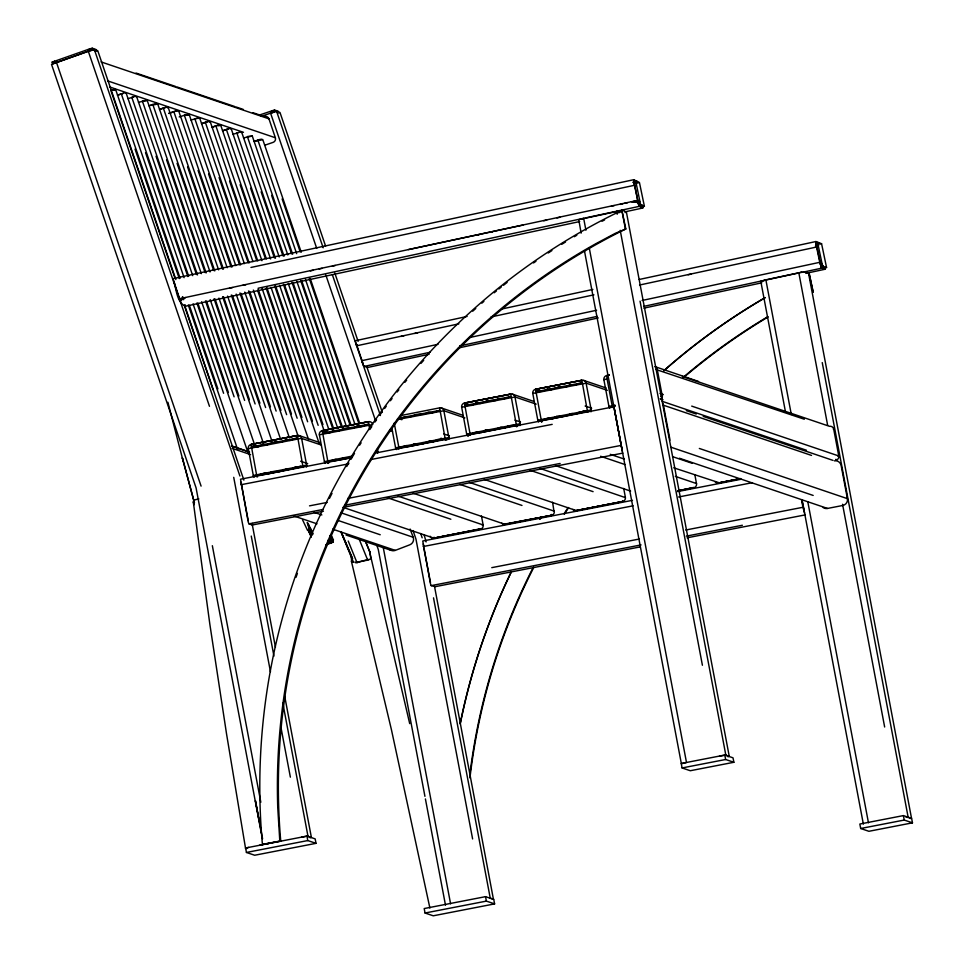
<?xml version="1.0" encoding="UTF-8"?>
<svg xmlns="http://www.w3.org/2000/svg" width="964" height="964" viewBox="0 0 964 964"><rect width="100%" height="100%" fill="white"/><g stroke="black" fill="none" stroke-linecap="round" stroke-linejoin="round"><path stroke-width="1.45" d="M480.361 528.802L434.029 538.189A3.639 3.615 -71.3 0 1 431.318 537.635M505.257 523.982L551.468 515.33L551.456 514.463M607.308 390.348L586.1 383.154A3.639 3.615 -71.3 0 0 581.87 380.274L587.618 412.291M484.362 479.421L576.291 510.595L622.587 501.533L622.575 500.665M693.743 487.41L677.945 490.869M718.626 482.578L673.716 467.805M835.896 460.238L835.957 459.274M331.242 536.165L333.327 542.057L331.098 541.31L330.544 539.189L329.314 539.635M815.568 247.23L815.954 241.53L819.629 243.073M805.796 273.378L824.931 269.269L824.991 267.727M579.713 221.551L185.413 306.239C175.858 301.768 176.569 287.706 173.026 278.656L633.685 179.714L634.252 183.305M351.956 457.587L240.518 479.204L248.218 522.018L248.953 523.838L252.351 524.982L252.448 523.452M423.304 543.865L423.558 546.612M632.48 500.328L422.762 541.009L430.462 583.81L431.197 585.63L434.74 586.449M614.466 409.628L621.816 448.537M254.122 477.156A3.639 3.615 -71.3 0 1 253.303 475.469L248.278 448.634L301.383 438.331L321.398 445.055M325.254 463.359A3.639 3.615 -71.3 0 1 324.434 461.672L319.397 434.836L372.719 424.546A3.639 3.615 -71.3 0 0 368.489 421.666L322.253 430.631L328.206 463.419M468.203 436.391A3.639 3.615 -71.3 0 1 466.684 434.077L461.66 407.242A3.639 3.615 -71.3 0 1 464.515 403.036L510.739 394.071A3.639 3.615 -71.3 0 1 514.969 396.951L536.189 404.145M538.623 421.967A3.639 3.615 -71.3 0 1 537.816 420.28L532.779 393.445A3.639 3.615 -71.3 0 1 535.635 389.239L581.87 380.274L535.562 389.336L541.587 422.027M609.754 408.17A3.639 3.615 -71.3 0 1 608.935 406.483L603.886 379.708L607.067 378.888L606.693 375.538L609.332 374.948M696.502 483.627L694.839 474.649M682.416 376.454L829.486 426.317A3.639 3.615 -71.3 0 1 833.715 429.197L833.426 429.354M351.45 555.035A3.639 1.82 -14.1 0 0 351.233 555.77L351.607 561.855L353.39 562.241L353.74 561.53M365.416 541.093L369.899 552.119L370.779 558.252A3.675 1.844 -14.1 0 1 367.706 560.132L355.041 562.494L357.005 562.663L368.2 559.385M248.76 452.526L247.435 452.056M306.516 466.998A3.639 3.615 -71.3 0 0 306.648 465.118L301.599 438.343A3.639 3.615 -71.3 0 0 297.358 435.463L303.118 467.492M368.489 421.666L369.646 429.57M464.853 417.87L443.85 410.748A3.639 3.615 -71.3 0 0 439.62 407.868L445.368 439.885M510.739 394.071L516.692 426.847M412.713 493.05L505.16 524.392L551.468 515.33L505.232 524.308A3.639 3.615 -71.3 0 1 501.738 523.211M572.869 509.414A3.639 3.615 -71.3 0 0 576.291 510.595L622.587 501.533A3.639 3.615 -71.3 0 0 625.395 497.364L623.708 488.447M261.328 833.221L196.066 487.832L51.526 64.371L88.278 51.2C89.712 49.55 99.316 48.839 96.545 51.345M316.734 248.387L270.523 112.993C271.969 111.342 281.56 110.643 278.789 113.137M174.797 277.596L110.8 90.242L115.656 89.58L114.897 90.014M126.043 93.267L124.718 92.785L117.451 95.135M136.551 96.834L135.225 96.352L131.815 97.364L192.716 275.656M201.319 273.656L142.323 100.931L147.167 100.256L146.42 100.702M148.974 105.823C150.191 105.486 158.012 102.136 156.927 104.257M159.47 109.378C160.687 109.053 168.519 105.703 167.423 107.823M177.93 111.378C178.762 109.137 170.025 113.174 168.7 113.391M235.734 265.63L184.341 115.174L189.197 114.511L187.353 115.379M244.326 263.606L194.849 118.741L199.693 118.066L198.946 118.512M201.5 123.633C202.717 123.296 210.538 119.946 209.453 122.067M212.008 127.188C213.225 126.862 221.045 123.513 219.961 125.633M231.107 128.887L229.781 128.417L222.503 130.755M241.615 132.454L240.289 131.972L236.867 132.984L279.211 256.954M287.814 254.954L247.374 136.551L252.231 135.876L251.471 136.322M254.026 141.443C255.243 141.118 263.064 137.768 261.979 139.876M581.449 219.274L583.979 218.527M617.189 214.261L616.635 211.309L622.901 210.369L626.395 212.02L625.166 212.586M763.621 280.632L765.139 280.15M800.168 272.643C801.156 271.161 810.664 271.896 807.205 273.318M284.657 696.008L311.372 837.355L310.119 837.824M493.435 899.304L434.499 586.281M626.395 212.02L729.242 756.294L727.989 756.764M808.447 272.8L911.486 818.099L910.233 818.557M198.885 498.966L196.222 499.485A3.639 2.145 -7.1 0 0 193.342 502.232L209.851 624.286L226.564 734.038L245.519 848.212L248.712 847.392M180.015 300.864L185.437 297.563M330.965 534.646L333.411 539.985L330.447 541.322L331.026 543.045L325.892 544.829M327.881 542.214L333.279 540.322L330.519 539.587L331.242 539.238L333.411 539.985M625.829 228.974L615.406 233.264L595.86 243.699A618.936 615.442 -71.3 0 0 277.765 807.916L279.801 841.066L280.753 841.15A618.478 614.996 -71.3 0 1 625.829 228.974L621.876 210.357A636.674 633.083 -71.3 0 0 262.425 844.464L280.753 841.15M95.291 50.755L92.809 49.923L89.965 50.718L52.731 63.841L52.152 62.118L89.375 48.995L92.219 48.2L95.942 49.465M331.026 543.045L333.327 542.057M54.864 63.07L55.731 62.72M180.666 301.599L179.991 299.973L184.582 298.129M388.962 548.878A5.82 5.784 -71.3 0 0 395.288 550.384L409.845 544.793A5.82 5.784 -71.3 0 0 413.207 537.285L410.098 529.043M330.278 541.274L331.05 540.973M461.66 407.242L514.969 396.951L520.03 423.726A3.639 3.615 -71.3 0 1 519.897 425.606M532.779 393.445L586.1 383.154L591.161 409.929A3.639 3.615 -71.3 0 1 591.016 411.809M553.975 511.318L552.589 502.244M625.106 497.52L539.961 468.396M259.051 115.162L274.463 109.992L278.198 111.258M261.027 116.391L275.053 111.716L274.463 109.992M327.712 542.166L331.724 540.937M118.909 94.749L123.38 93.339M127.959 98.69L133.261 97.039M138.467 102.256L145.456 100.846M150.432 105.438L155.963 104.413M159.65 109.45L165.398 107.594M168.869 113.451L175.906 111.149M179.196 116.945L185.787 114.849L187.474 115.102M190.993 120.066L196.921 118.283M201.669 123.693L207.429 121.838M212.176 127.26L217.298 125.525L218.997 125.79M222.684 130.815L228.432 128.959M233.011 134.321L238.313 132.658M243.518 137.876L250.507 136.466M255.484 141.057L261.015 140.033M265.016 145.142L273.089 142.371A3.639 3.615 -71.3 0 0 275.355 137.744L268.956 118.837A3.639 3.615 -71.3 0 0 264.365 116.572M614.827 405.784L612.321 406.591L612.514 407.471M327.893 540.455L328.748 540.189M110.981 90.303L113.933 90.158M271.848 112.752L273.848 112.246M328.266 542.105L331.098 541.31M482.362 525.247L483.145 524.958L481.458 516.041M837.993 456.261L838.776 455.972L833.715 429.197M90.592 50.658L91.592 50.453M678.234 490.821L693.719 487.736L677.837 490.688M399.277 418.027L439.765 410.399L432.221 412.809L428.137 412.194L424.509 414.303L416.581 414.448L409.11 417.292L405.025 416.689L401.398 418.786L397.469 419.075M740.448 478.578L718.614 482.916L740.304 478.578M766.163 279.934L760.777 281.235L785.395 411.471M644.398 206.296L642.626 206.682L638.783 204.874L634.095 183.594L633.83 181.063L635.601 180.678L640.554 204.488L644.398 206.296L639.433 182.485L633.685 179.714L638.469 204.501L639.24 206.368L642.747 208.019L642.831 206.549M632.782 182.317L637.204 181.365L637.975 183.232M634.095 183.594L635.866 183.22M250.965 267.45L634.577 185.269M179.352 298.792L637.457 200.404L638.65 203.525L639.24 206.368L258.087 288.236M174.098 282.127L179.666 298.924L184.064 297.984M229.577 288.2L232.517 287.573M242.795 285.368L245.832 284.766M310.348 270.896L313.276 270.233M319.156 269.004L322.084 268.341M332.363 266.16L335.303 265.498M476.252 235.228L479.192 234.626M489.471 232.396L492.411 231.794M543.768 220.78L546.733 220.093M556.951 217.936L559.939 217.262M611.188 206.296L614.273 205.585M619.985 204.404L622.913 203.778M624.552 203.38L627.48 202.753M633.36 201.488L637.758 200.548M637.939 202.066L639.71 201.693M638.783 204.874L640.554 204.488M585.413 218.213L615.502 211.755M625.106 211.815L642.747 208.019L642.157 205.175M467.142 316.433L355.33 340.75L356.596 345.811L458.864 323.844M501.593 309.034L592.86 289.441M639.216 279.476L815.954 241.53M816.086 242.892L817.858 242.518L821.569 243.687L826.558 267.51L824.786 267.896L821.087 266.715L816.086 242.892L818.557 243.675M819.798 244.073L821.569 243.687M816.375 245.471L818.147 245.097L817.858 242.518M491.11 316.927L593.932 294.839M639.566 285.031L816.556 247.025L816.159 244.952M400.976 336.436L403.904 335.809M414.737 333.484L417.629 332.857M688.115 274.764L691.007 274.15M438.03 344.305L361.681 360.705L363.681 365.995L367.525 367.501L429.101 354.27M468.866 337.677L596.596 310.251M642.108 300.479L819.774 262.316L821.545 268.197L824.931 269.269M820.256 263.967L822.027 263.582L822.858 266.341L826.558 267.51M821.087 266.715L822.858 266.341M800.951 272.342L765.874 279.837L791.311 414.484M364.151 366.428L430.33 352.209M459.744 345.895L597.246 316.361M643.591 306.407L799.108 272.86M803.892 271.981L821.545 268.197M458.418 347.98L598.283 317.939M643.904 308.143L761.885 282.801M408.411 249.592L522.946 225.082M266.57 843.946L268.619 843.524M609.284 375.008L606.693 375.538A3.639 3.615 -71.3 0 0 603.886 379.708M330.519 539.587L331.616 539.37L329.893 535.635M262.425 844.464L279.801 841.066M297.358 435.463L251.134 444.428A3.639 3.615 -71.3 0 0 248.254 448.694M439.62 407.868L400.53 415.604M397.542 419.533L443.85 410.748L448.911 437.523A3.639 3.615 -71.3 0 1 448.766 439.403M351.884 456.153L324.458 461.611L328.676 463.106M614.984 405.109L608.935 406.483L611.766 407.435M375.02 453.116L613.923 406.772L622.358 451.393M241.012 484.723L348.667 463.841M370.791 459.551L552.191 424.365M309.516 505.847L327.218 502.413M347.859 498.412L620.696 445.488M248.953 523.838L322.759 509.51M344.473 505.305L560.12 463.467M252.351 524.982L323.434 511.197M343.533 507.293L622.865 453.116M740.509 478.734L718.542 483A3.639 3.615 -71.3 0 1 715.119 481.807M677.499 491.592L741.183 479.241M423.256 546.516L633.119 505.811M678.596 496.99L752.39 482.675M491.773 567.651L639.397 539.009M685.717 530.019L802.952 507.281L804.615 513.197M823.16 507.546A5.82 5.784 -71.3 0 0 827.498 508.438L842.789 505.473A5.82 5.784 -71.3 0 0 847.404 498.653L841.126 465.455A5.82 5.784 -71.3 0 0 834.354 460.852M431.197 585.63L641.06 544.913M686.332 536.141L742.376 525.26M434.595 586.787L640.12 546.913M687.079 537.804L805.109 514.909M306.938 836.089L245.591 847.995L246.435 852.453L254.665 855.249L316.011 843.343L315.168 838.885L306.938 836.089L307.781 840.56L316.011 843.343M724.808 755.029L681.247 763.488L682.09 767.947L690.308 770.73L733.869 762.283L733.026 757.825L724.808 755.029L725.651 759.499L733.869 762.283M246.435 852.453L307.781 840.56M682.09 767.947L725.651 759.499M485.543 896.653L424.196 908.546L425.04 913.016L433.258 915.8L494.604 903.895L493.761 899.436L485.543 896.653L486.386 901.111L494.604 903.895M903.401 815.592L859.84 824.039L860.683 828.498L868.901 831.293L912.474 822.834L911.631 818.376L903.401 815.592L904.244 820.051L912.474 822.834M425.04 913.016L486.386 901.111M860.683 828.498L904.244 820.051M616.936 211.453L620.069 210.983M581.798 380.358L535.562 389.336L539.876 390.685M576.364 510.51L622.587 501.533M719.566 756.053L725.832 755.149L729.242 756.294M301.696 837.114L305.889 836.391M259.376 845.32L262.895 844.765M615.237 406.145L612.321 406.591L607.067 378.888M375.683 451.562L377.78 451.321A3.639 3.615 -71.3 0 1 377.635 453.201M801.205 272.463L801.928 272.354M655.93 369.465L804.301 419.232M660.991 396.24L662.28 396.132L657.231 369.357A3.639 3.615 -71.3 0 0 654.869 366.609L698.526 381.443M906.003 817.123L911.486 818.099M236.927 448.489L238.361 448.826M632.962 201.825L637.999 201.597M307.359 836.21L311.372 837.355M489.604 898.002L493.616 899.147M591.161 409.929L537.84 420.22L542.057 421.714M520.03 423.726L466.684 434.077L469.516 435.029M448.911 437.523L395.589 447.814L391.77 427.787M306.648 465.118L253.303 475.469L257.557 476.903M631.42 201.789L637.939 202.512M818.798 245.085L816.544 244.374L816.857 247.121M823.208 266.064L820.954 265.353L820.063 262.413M136.045 73.059L175.532 86.447M176.942 86.929L234.758 106.534M236.168 107.004L243.217 109.402M252.978 112.716L262.955 116.09M101.148 61.937L268.956 118.837M52.152 62.118L54.635 62.961M107.546 80.843L275.355 137.744M109.51 86.905L243.47 132.321M659.991 393.493L663.328 394.625M691.706 406.109L838.776 455.972A3.639 3.615 -71.3 0 1 835.896 460.238M660.171 398.795L662.991 399.747M662.208 401.337L806.482 450.26M686.284 410.64L696.261 414.026M703.214 416.388L832.944 460.37M662.654 403.181A5.82 5.784 -71.3 0 1 663.449 405.217L811.507 455.418M585.136 406.025L591.667 408.242M699.334 448.453L847.404 498.653M583.184 410.604L587.63 412.11M670.751 447.139L813.17 495.436M679.427 458.237L827.498 508.438M672.631 456.671L692.068 463.262M471.577 405.434L464.443 403.133L470.263 435.065M514.933 420.135L520.536 422.039M610.26 454.321L624.407 459.117M675.318 476.373L696.526 483.567A3.639 3.615 -71.3 0 1 693.646 487.832M513.667 424.943L517.656 426.293M600.584 456.273L625.009 464.552M555.493 465.624L630.601 491.098M398.988 418.738L401.868 419.714M443.814 433.933L449.417 435.836M440.934 438.198L446.79 440.187M530.067 470.275L593.101 491.652M389.528 430.245L392.517 431.257M398.385 448.826L395.565 447.874A3.639 3.615 -71.3 0 0 396.373 449.561M327.917 432.547L322.253 430.631A3.639 3.615 -71.3 0 0 319.373 434.897M469.42 482.398L554.276 511.161A3.639 3.615 -71.3 0 1 551.396 515.427M459.756 484.35L521.982 505.449M258.207 446.826L251.134 444.428L297.298 435.547L251.062 444.524L256.882 476.457M300.623 461.214L307.697 463.612M397.698 495.99L483.145 524.958A3.639 3.615 -71.3 0 1 480.265 529.224M300.081 466.263L303.118 467.299M387.215 497.665L450.851 519.247M232.131 448.344L250.616 454.61M342.991 507.317L434.029 538.189L434.089 537.237M340.714 512.703L413.207 537.285M313.951 512.282L321.856 514.957M337.521 520.271L380.226 534.755M294.201 516.102L316.987 523.826M332.64 529.14L395.288 550.384M245.519 848.212L246.639 848.585M583.738 380.406L606.272 388.058M512.607 394.204L533.743 401.386M441.488 408.001L462.612 415.183M299.238 435.595L320.361 442.777M231.77 446.031L248.579 451.755M231.637 445.995L249.604 452.116M346.04 535.008L390.854 550.263M633.83 181.063L636.385 182.268M634.288 182.558L636.626 183.666M638.65 203.525L640.988 204.633M356.017 343.762L357.584 345.594M312.481 534.574L309.601 530.453L307.251 522.464L312.806 534.249M804.072 510.342L801.879 500.159M312.457 533.984L307.938 523.633M310.444 532.261L308.709 528.513L312.095 535.104M362.97 363.44L356.367 343.955M302.539 519.801L307.612 530.513M311.384 536.803L308.275 530.248L311.227 536.9M308.709 528.513L311.203 533.899M310.3 528.103L312.734 533.405M342.22 534.189L352.583 558.807L340.979 531.971M330.218 536.791L331.242 539.238M365.428 541.238L369.899 552.119L369.574 551.565L409.7 723.603M341.509 533.08L353.39 562.241M359.439 539.804L367.706 560.132M348.221 541.021L357.005 562.663M279.982 112.451L325.603 246.085M334.821 273.101L358.114 341.352M366.85 366.935L382.371 412.435M424.112 534.707L426.124 541.925M276.584 111.294L323.169 247.784M332.387 274.8L380.431 415.544M420.714 533.55L422.16 537.816M271.619 110.8L272.21 112.511M325.796 274.933L375.586 420.846M413.05 530.586L415.966 539.129L472.613 838.945M262.726 139.443L301.25 252.231M310.227 278.488L359.753 423.509M282.115 198.933L300.19 251.845M309.251 278.391L358.692 423.124M257.882 140.117L296.659 253.665M305.455 279.403L354.933 424.268M252.231 135.876L292.646 254.243M301.66 280.608L351.149 425.51M271.607 195.379L291.586 253.857M300.623 280.319L350.125 425.232M296.828 281.319L346.341 426.281M241.723 132.321L284.043 256.243M293.08 282.705L342.545 427.522M261.111 191.812L282.982 255.87M292.02 282.319L341.557 427.341M288.248 283.428L337.737 428.293M376.852 545.359L378.31 549.625L424.931 796.336M231.215 128.754L275.451 258.256M284.476 284.717L333.472 428.137M250.604 188.245L274.378 257.87M283.416 284.332L332.99 429.45M226.371 129.429L270.607 258.967M279.656 285.428L328.652 428.908M220.708 125.2L266.365 258.87M275.403 285.332L322.964 424.57M240.096 184.69L265.305 258.485M274.812 286.332L323.928 430.149M215.864 125.862L261.919 260.702M271.053 287.441L318.144 425.341M210.2 121.633L257.762 260.882M266.799 287.332L312.457 421.015M229.589 181.124L256.725 260.581M266.209 288.344L319.241 443.609M205.356 122.308L252.93 261.593M261.967 288.055L307.649 421.774M199.693 118.066L249.158 262.883M258.195 289.345L301.949 417.448M219.081 177.569L248.158 262.69M257.605 290.357L308.492 439.343M253.363 290.068L297.141 418.219M189.197 114.511L240.566 264.907M249.592 291.357L291.441 413.881M208.573 174.002L239.59 264.811M248.531 290.971L298.238 436.487M244.76 292.08L286.633 414.653M178.689 110.944L231.999 267.016M240.988 293.357L280.946 410.327M198.078 170.435L231.023 266.92M239.928 292.972L289.393 437.789M173.833 111.619L227.167 267.739M236.168 294.092L276.126 411.098M168.182 107.39L223.431 269.137M232.384 295.37L270.438 406.76M187.57 166.88L222.455 269.04M231.324 294.984L280.608 439.295M163.338 108.052L218.599 269.86M227.564 296.093L265.618 407.531M157.674 103.823L214.743 270.92M223.588 296.792L259.931 403.205M177.063 163.314L213.683 270.535M222.612 296.683L272.041 441.416M152.83 104.498L210.032 271.969M218.961 298.105L255.111 403.964M147.167 100.256L206.139 272.92M215.02 298.9L249.423 399.638M166.555 159.759L205.079 272.547M214.044 298.804L263.485 443.524M210.188 299.635L244.615 400.409M136.659 96.701L197.536 274.933M206.453 301.009L238.915 396.071M156.048 156.192L196.475 274.547M205.477 300.913L254.496 444.428M201.621 301.756L234.107 396.843M126.164 93.134L188.679 276.174M197.885 303.13L228.408 392.517M145.54 152.625L187.872 276.56M196.909 303.009L247.796 452.008M121.307 93.809L184.112 277.668M193.053 303.865L223.6 393.288M115.656 89.58L180.111 278.283M189.318 305.239L217.912 388.95M135.044 149.071L179.268 278.56M188.305 305.022L237.289 448.441M97.738 50.646L175.858 279.548M184.594 305.142L243.868 480.132M184.486 305.986L213.092 389.721M94.339 49.501L239.916 476.023M92.219 48.2L92.809 49.923M89.375 48.995L89.965 50.718M88.278 51.2L209.477 406.314M56.43 62.262L201.09 486.121M54.442 61.13L55.032 62.853M182.762 296.924L183.678 299.635M182.461 296.792L183.377 299.491M430.51 582.533L423.823 548.058M248.266 520.741L240.988 482.229M193.342 502.232L194.15 504.702M179.666 298.924L179.991 299.973M183.22 461.479L167.905 402.265M351.414 561.325L391.444 729.76L429.896 908.052M399.144 448.863L394.228 423.1M818.147 245.097L822.027 263.582M816.556 247.025L819.774 262.316M185.148 304.853L185.413 306.239M822.244 362.597L908.088 816.942M798.819 272.764L827.618 425.16M842.56 504.28L884.651 727.001M807.796 501.75L868.468 822.798M802.253 500.726L863.358 824.1M801.578 500.063L802.952 507.281M663.449 405.217L669.715 438.415A5.82 5.784 -71.3 0 1 669.715 440.596M640.06 301.166L725.832 755.149M621.876 210.357L625.371 228.83M620.226 230.348L702.407 665.256M585.919 230.215L583.678 218.382L578.786 219.684L581.123 233.168M589.209 247.64L686.489 762.464L681.379 763.765L584.413 250.592M433.511 597.849L490.218 898.002M377.358 449.091L377.78 451.321M383.335 547.913L450.598 903.871M425.413 798.939L445.488 905.172M252.17 524.03L275.439 647.218M251.255 536.056L273.945 656.11M282.826 703.13L307.974 836.21M233.722 477.337L270.474 671.848M280.873 726.94L290.369 777.153M212.345 545.696L260.822 802.241M262.594 838.813L255.424 800.686L259.352 821.714M469.938 777.912A618.478 614.996 -71.3 0 1 533.755 567.447M564.506 513.957A618.478 614.996 -71.3 0 1 568.603 507.654M684.404 376.876A618.478 614.996 -71.3 0 1 768.103 316.939M469.829 774.875A618.478 614.996 -71.3 0 1 533.297 567.29M564.048 513.8A618.478 614.996 -71.3 0 1 568.145 507.498M682.849 377.659A618.478 614.996 -71.3 0 1 767.645 316.782M460.202 723.675A636.216 632.625 -71.3 0 1 511.39 571.616M539.876 519.138A636.216 632.625 -71.3 0 1 541.31 516.764M663.594 370.935A636.216 632.625 -71.3 0 1 764.886 297.852M460.25 723.771A636.674 633.083 -71.3 0 1 511.498 571.568M540.009 519.042A636.674 633.083 -71.3 0 1 541.455 516.668M663.859 370.706A636.674 633.083 -71.3 0 1 765.259 297.575M330.483 537.936A680.873 57.105 70.8 0 1 331.712 540.623M310.721 529.537A680.873 57.105 70.8 0 1 312.529 533.441M307.986 523.392A668.088 56.045 70.8 0 1 312.481 532.935M296.032 577.291A636.216 632.625 -71.3 0 1 297.406 573.387M329.495 498.316A636.216 632.625 -71.3 0 1 332.026 493.375M346.691 466.564A636.216 632.625 -71.3 0 1 348.787 462.961M350.908 459.37A636.216 632.625 -71.3 0 1 354.499 453.417M359.62 445.163A636.216 632.625 -71.3 0 1 361.114 442.825M370.248 428.896A636.216 632.625 -71.3 0 1 371.803 426.606M374.948 422.039A636.216 632.625 -71.3 0 1 376.538 419.762M379.732 415.243A636.216 632.625 -71.3 0 1 381.346 412.99M384.6 408.507A636.216 632.625 -71.3 0 1 386.251 406.278M390.396 400.747A636.216 632.625 -71.3 0 1 392.071 398.542M397.144 391.987A636.216 632.625 -71.3 0 1 398.855 389.817M404.904 382.298A636.216 632.625 -71.3 0 1 406.651 380.165M420.931 363.416A636.216 632.625 -71.3 0 1 423.678 360.331M472.746 311.179A636.216 632.625 -71.3 0 1 475.77 308.48M481.855 303.154A636.216 632.625 -71.3 0 1 483.904 301.395M494.195 292.767A636.216 632.625 -71.3 0 1 496.52 290.851M498.87 288.959A636.216 632.625 -71.3 0 1 501.22 287.079M503.57 285.211A636.216 632.625 -71.3 0 1 507.112 282.428M533.526 262.943A636.216 632.625 -71.3 0 1 535.96 261.256M548.215 252.99A636.216 632.625 -71.3 0 1 551.914 250.568M561.831 244.278A636.216 632.625 -71.3 0 1 565.555 241.976M574.303 236.71A636.216 632.625 -71.3 0 1 576.809 235.24M602.078 221.238A636.216 632.625 -71.3 0 1 604.609 219.913M618.635 212.851A636.216 632.625 -71.3 0 1 622.467 210.983M430.619 537.008A3.639 3.615 -71.3 0 1 430.101 536.213M662.28 396.132A3.639 3.615 -71.3 0 1 661.087 399.566M271.908 471.661L268.341 473.782L256.689 475.577L264.208 473.155L268.341 473.782L302.913 466.612L295.032 467.178L291.465 469.299L287.32 468.673L279.897 471.541L271.908 471.661M343.039 457.864L339.473 459.985L327.808 461.78L335.327 459.358L339.473 459.985L351.029 457.743L343.039 457.864M414.159 444.067L410.592 446.187L398.939 447.983L406.459 445.561L410.592 446.187L445.175 439.018L437.282 439.584L433.716 441.705L429.57 441.078L422.16 443.946L414.159 444.067M485.29 430.269L481.723 432.39L470.071 434.186L477.59 431.764L481.723 432.39L516.294 425.22L508.402 425.787L504.835 427.908L500.702 427.281L493.279 430.149L485.29 430.269M556.421 416.472L552.854 418.593L541.19 420.388L548.709 417.966L552.854 418.593L587.425 411.423L579.533 411.99L575.966 414.11L571.821 413.484L564.41 416.352L556.421 416.472M262.762 444.284L259.147 446.38L251.279 446.959L297.514 437.993L289.971 440.403L285.886 439.801L282.259 441.898L274.33 442.042L266.847 444.886L262.762 444.284M333.893 430.486L330.266 432.583L322.41 433.161L368.634 424.196L361.09 426.606L357.005 425.992L353.39 428.1L345.449 428.245L337.978 431.089L333.893 430.486M476.144 402.892L472.529 404.988L464.66 405.567L510.884 396.602L503.341 399.012L499.268 398.397L495.641 400.506L487.7 400.65L480.229 403.494L476.144 402.892M547.275 389.094L543.648 391.191L535.779 391.77L582.015 382.804L574.472 385.214L570.387 384.6L566.772 386.709L558.831 386.853L551.36 389.697L547.275 389.094M337.665 427.642L322.181 430.727L368.417 421.75L337.665 427.642M479.915 400.048L464.443 403.133L510.667 394.156L479.915 400.048M445.681 535.719L434.101 538.105L480.337 529.128L445.681 535.719M813.146 292.056L809.242 273.884L813.146 292.056M194.427 502.871L182.389 457.96L194.427 502.871"/></g></svg>
